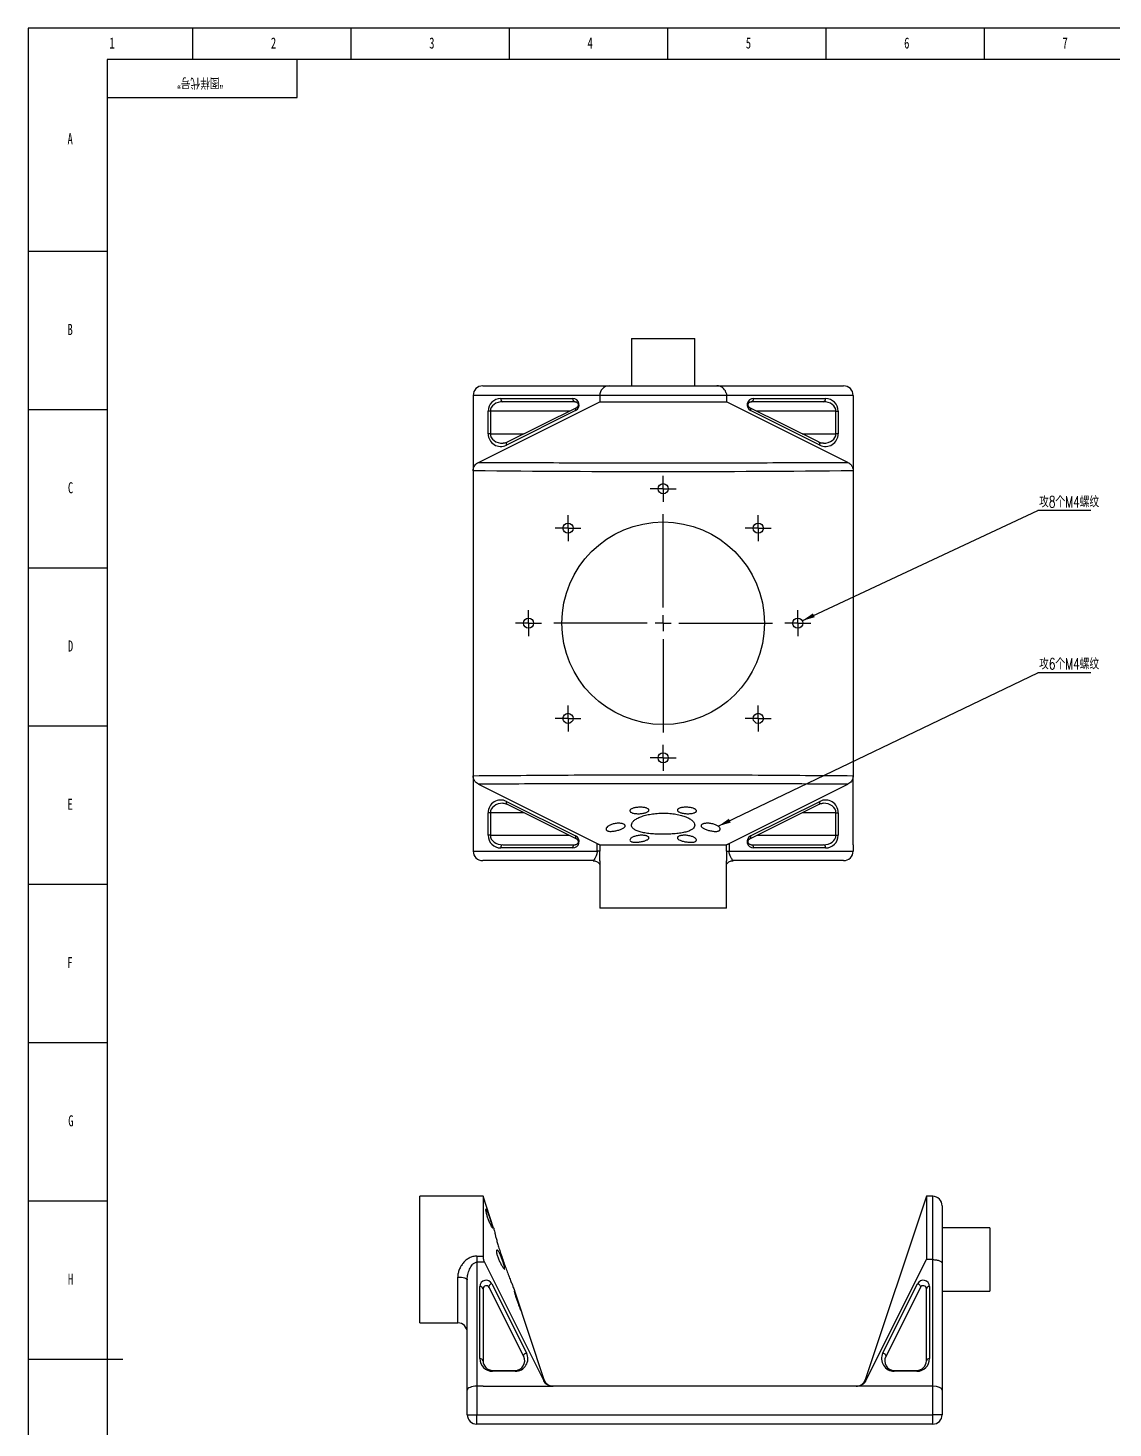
# Model space of a CAD drawing. Header units: millimetres. Extents: x 0 to 1189, y 0 to 841.
# Drawn here: x 0 to 342.7, y 398.7 to 841 of the extents above; entities that cross this region are included whole.
import ezdxf

# ---------------------------------------------------------------- set-up
doc = ezdxf.new("R2010")
doc.units = ezdxf.units.MM
for name, color, linetype in [('10', 7, 'Continuous'), ('5', 7, 'Continuous'), ('SLD-0', 7, 'Continuous')]:
    doc.layers.add(name, color=color, linetype=linetype)
doc.styles.add('SLDTEXTSTYLE0', font='TXT', dxfattribs={"width": 0.7, "bigfont": 'bigfont'})
doc.styles.add('SLDTEXTSTYLE5', font='TXT', dxfattribs={"width": 0.7})
doc.dimstyles.new('SLDDIMSTYLE0', dxfattribs={"dimtxt": 0.18, "dimasz": 4.08, "dimexe": 0, "dimexo": 0.0625, "dimgap": 0, "dimtad": 0, "dimtih": 1, "dimtoh": 1, "dimdec": 0, "dimrnd": 1e-09, "dimzin": 0, "dimdsep": 46, "dimtxsty": 'Standard', "dimsah": 1, "dimcen": 0.09, "dimadec": 0, "dimazin": 0, "dimtfac": 4.08, "dimtdec": 0, "dimtofl": 0, "dimtmove": 0, "dimatfit": 3, "dimfxl": 0, "dimfrac": 2, "dimtolj": 1, "dimtzin": 0, "dimarcsym": 0})

# ---------------------------------------------------------------- blocks, each defined once
blk = doc.blocks.new('SW_NOTE_0')
at = {"layer": '10', "color": 0}
blk.add_line((16.84, 0), (0, 0), dxfattribs=at)
at = {"layer": '10', "color": 0, "insert": (0.45, 4.52), "char_height": 3.5, "attachment_point": 1, "style": 'SLDTEXTSTYLE0'}
blk.add_mtext('攻8个M4螺纹', dxfattribs=at)
blk = doc.blocks.new('SW_NOTE_0_1')
at = {"layer": '10', "color": 0}
blk.add_line((16.84, 0), (0, 0), dxfattribs=at)
at = {"layer": '10', "color": 0, "insert": (0.45, 4.58), "char_height": 3.5, "attachment_point": 1, "style": 'SLDTEXTSTYLE0'}
blk.add_mtext('攻6个M4螺纹', dxfattribs=at)
blk = doc.blocks.new('SW_CENTERMARKSYMBOL_0')
at = {"layer": '10', "color": 0}
for p, q in [((-2.5, 0), (-4.1, 0)), ((0, 0), (-2.5, 0)), ((0, 2.5), (0, 4.1)), ((0, 0), (0, 2.5)), ((0, 0), (0, -2.5)), ((0, 0), (2.5, 0)), ((2.5, 0), (4.1, 0)), ((0, -2.5), (0, -4.1))]:
    blk.add_line(p, q, dxfattribs=at)
blk = doc.blocks.new('SW_CENTERMARKSYMBOL_1')
at = {"layer": '10', "color": 0}
for p, q in [((-2.5, 0), (-4.1, 0)), ((0, 0), (-2.5, 0)), ((0, 2.5), (0, 4.1)), ((0, 0), (0, 2.5)), ((0, 0), (0, -2.5)), ((0, 0), (2.5, 0)), ((2.5, 0), (4.1, 0)), ((0, -2.5), (0, -4.1))]:
    blk.add_line(p, q, dxfattribs=at)
blk = doc.blocks.new('SW_CENTERMARKSYMBOL_2')
at = {"layer": '10', "color": 0}
for p, q in [((-2.5, 0), (-4.1, 0)), ((0, 0), (-2.5, 0)), ((0, 2.5), (0, 4.1)), ((0, 0), (0, 2.5)), ((0, 0), (0, -2.5)), ((0, 0), (2.5, 0)), ((2.5, 0), (4.1, 0)), ((0, -2.5), (0, -4.1))]:
    blk.add_line(p, q, dxfattribs=at)
blk = doc.blocks.new('SW_CENTERMARKSYMBOL_3')
at = {"layer": '10', "color": 0}
for p, q in [((-2.5, 0), (-4.1, 0)), ((0, 0), (-2.5, 0)), ((0, 2.5), (0, 4.1)), ((0, 0), (0, 2.5)), ((0, 0), (0, -2.5)), ((0, 0), (2.5, 0)), ((2.5, 0), (4.1, 0)), ((0, -2.5), (0, -4.1))]:
    blk.add_line(p, q, dxfattribs=at)
blk = doc.blocks.new('SW_CENTERMARKSYMBOL_4')
at = {"layer": '10', "color": 0}
for p, q in [((-2.5, 0), (-4.1, 0)), ((0, 0), (-2.5, 0)), ((0, 2.5), (0, 4.1)), ((0, 0), (0, 2.5)), ((0, 0), (0, -2.5)), ((0, 0), (2.5, 0)), ((2.5, 0), (4.1, 0)), ((0, -2.5), (0, -4.1))]:
    blk.add_line(p, q, dxfattribs=at)
blk = doc.blocks.new('SW_CENTERMARKSYMBOL_5')
at = {"layer": '10', "color": 0}
for p, q in [((0, 5), (0, 34.5)), ((-5, 0), (-34.5, 0)), ((0, 0), (-2.5, 0)), ((0, 0), (0, 2.5)), ((0, 0), (0, -2.5)), ((0, 0), (2.5, 0)), ((5, 0), (34.5, 0)), ((0, -5), (0, -34.5))]:
    blk.add_line(p, q, dxfattribs=at)
blk = doc.blocks.new('SW_CENTERMARKSYMBOL_6')
at = {"layer": '10', "color": 0}
for p, q in [((-2.5, 0), (-4.1, 0)), ((0, 0), (-2.5, 0)), ((0, 2.5), (0, 4.1)), ((0, 0), (0, 2.5)), ((0, 0), (0, -2.5)), ((0, 0), (2.5, 0)), ((2.5, 0), (4.1, 0)), ((0, -2.5), (0, -4.1))]:
    blk.add_line(p, q, dxfattribs=at)
blk = doc.blocks.new('SW_CENTERMARKSYMBOL_7')
at = {"layer": '10', "color": 0}
for p, q in [((-2.5, 0), (-4.1, 0)), ((0, 0), (-2.5, 0)), ((0, 2.5), (0, 4.1)), ((0, 0), (0, 2.5)), ((0, 0), (0, -2.5)), ((0, 0), (2.5, 0)), ((2.5, 0), (4.1, 0)), ((0, -2.5), (0, -4.1))]:
    blk.add_line(p, q, dxfattribs=at)
blk = doc.blocks.new('SW_CENTERMARKSYMBOL_8')
at = {"layer": '10', "color": 0}
for p, q in [((-2.5, 0), (-4.1, 0)), ((0, 0), (-2.5, 0)), ((0, 2.5), (0, 4.1)), ((0, 0), (0, 2.5)), ((0, 0), (0, -2.5)), ((0, 0), (2.5, 0)), ((2.5, 0), (4.1, 0)), ((0, -2.5), (0, -4.1))]:
    blk.add_line(p, q, dxfattribs=at)

msp = doc.modelspace()

# ---------------------------------------------------------------- linework, layer by layer
at = {"color": 7, "linetype": 'Continuous', "lineweight": 25}
for p, q in [((190.6, 742.95), (190.6, 727.95)), ((190.6, 742.95), (210.6, 742.95)), ((210.6, 727.95), (210.6, 742.95)), ((143.6, 727.95), (183.6, 727.95)), ((183.6, 727.95), (217.6, 727.95)), ((217.6, 727.95), (257.6, 727.95)), ((180.6, 724.95), (140.6, 724.95)), ((140.6, 724.95), (140.6, 722.95)), ((140.6, 722.95), (140.6, 701.11)), ((142.24, 703.76), (180.6, 722.95)), ((149.31, 723.95), (172.07, 723.95)), ((172.78, 722.95), (150.02, 722.95)), ((173.23, 721.05), (151.36, 710.12)), ((180.6, 724.95), (180.6, 722.95)), ((220.6, 724.95), (180.6, 724.95)), ((220.6, 724.95), (220.6, 722.95)), ((260.6, 724.95), (220.6, 724.95)), ((258.97, 703.76), (220.6, 722.95)), ((249.85, 710.12), (227.98, 721.05)), ((251.19, 722.95), (228.42, 722.95)), ((229.13, 723.95), (251.89, 723.95)), ((260.6, 724.95), (260.6, 722.95)), ((260.6, 722.95), (260.6, 701.11)), ((145.31, 712.8), (145.31, 719.95)), ((146.02, 719.95), (145.31, 719.95)), ((146.02, 719.95), (146.02, 712.8)), ((172.97, 720.16), (151.1, 709.22)), ((250.11, 709.22), (228.24, 720.16)), ((255.19, 719.95), (255.89, 719.95)), ((255.19, 712.8), (255.19, 719.95)), ((255.89, 719.95), (255.89, 712.8)), ((146.02, 712.8), (145.31, 712.8)), ((255.89, 712.8), (255.19, 712.8)), ((140.6, 701.11), (140.6, 604.79)), ((260.6, 701.11), (260.6, 604.79)), ((140.6, 604.79), (140.6, 582.95)), ((142.24, 602.13), (179.76, 583.37)), ((221.45, 583.37), (258.96, 602.13)), ((260.6, 582.95), (260.6, 604.79)), ((145.31, 585.95), (145.31, 593.09)), ((146.02, 593.09), (145.31, 593.09)), ((146.02, 593.09), (146.02, 585.95)), ((151.1, 596.67), (172.97, 585.74)), ((151.36, 595.78), (173.23, 584.84)), ((227.98, 584.84), (249.85, 595.78)), ((228.24, 585.74), (250.11, 596.67)), ((255.19, 593.09), (255.89, 593.09)), ((255.19, 585.95), (255.19, 593.09)), ((255.89, 593.09), (255.89, 585.95)), ((146.02, 585.95), (145.31, 585.95)), ((255.19, 585.95), (255.89, 585.95)), ((140.6, 582.95), (140.6, 580.95)), ((140.6, 580.95), (179.76, 580.95)), ((172.07, 581.95), (149.31, 581.95)), ((150.02, 582.95), (172.78, 582.95)), ((179.76, 580.95), (179.76, 583.37)), ((180.63, 580.95), (179.76, 580.95)), ((180.63, 582.95), (180.63, 580.95)), ((220.57, 580.95), (220.57, 582.95)), ((220.57, 580.95), (221.45, 580.95)), ((221.45, 583.37), (221.45, 580.95)), ((221.45, 580.95), (260.6, 580.95)), ((228.42, 582.95), (251.19, 582.95)), ((251.89, 581.95), (229.13, 581.95)), ((260.6, 582.95), (260.6, 580.95)), ((178.5, 577.95), (143.6, 577.95)), ((180.6, 577.85), (180.6, 562.95)), ((220.6, 562.95), (220.6, 577.85)), ((220.6, 577.85), (220.6, 577.77)), ((257.6, 577.95), (222.71, 577.95)), ((220.6, 562.95), (180.6, 562.95)), ((143.73, 471.92), (123.73, 471.92)), ((123.73, 451.92), (123.73, 471.92)), ((147.07, 461.89), (143.73, 471.92)), ((283.73, 471.92), (264.41, 413.97)), ((285.73, 471.92), (283.73, 471.92)), ((288.73, 468.92), (288.73, 450.72)), ((303.73, 461.92), (288.73, 461.92)), ((303.73, 461.92), (303.73, 441.92)), ((123.73, 431.92), (123.73, 451.92)), ((141.73, 453.03), (141.73, 451.07)), ((141.73, 453.03), (143.73, 453.03)), ((150.17, 451.33), (149.87, 452.18)), ((264.54, 413.55), (283.73, 451.92)), ((285.73, 451.92), (283.73, 451.92)), ((285.73, 411.92), (285.73, 451.92)), ((141.73, 451.07), (141.73, 411.92)), ((144.15, 451.07), (141.73, 451.07)), ((144.15, 451.07), (162.91, 413.56)), ((288.73, 450.72), (288.73, 410.67)), ((138.73, 410.67), (138.73, 445.57)), ((142.73, 420.62), (142.73, 443.39)), ((143.73, 442.68), (143.73, 419.92)), ((156.56, 421.26), (145.62, 443.13)), ((146.52, 444.28), (157.45, 422.41)), ((270, 422.41), (280.94, 444.28)), ((281.83, 443.13), (270.9, 421.26)), ((283.73, 419.92), (283.73, 442.68)), ((284.73, 443.39), (284.73, 420.62)), ((163.04, 413.97), (153.73, 441.92)), ((288.73, 441.92), (303.73, 441.92)), ((123.73, 431.92), (135.73, 431.92)), ((146.73, 416.92), (153.87, 416.92)), ((146.73, 416.92), (146.73, 416.62)), ((153.87, 416.62), (146.73, 416.62)), ((153.87, 416.92), (153.87, 416.62)), ((273.58, 416.62), (273.58, 416.92)), ((273.58, 416.92), (280.73, 416.92)), ((280.73, 416.62), (273.58, 416.62)), ((280.73, 416.92), (280.73, 416.62)), ((143.73, 411.92), (141.73, 411.92)), ((141.73, 411.92), (141.73, 402.92)), ((143.73, 411.92), (165.57, 411.92)), ((261.89, 411.92), (165.57, 411.92)), ((283.73, 411.92), (261.89, 411.92)), ((285.73, 411.92), (283.73, 411.92)), ((285.73, 402.92), (285.73, 411.92)), ((138.73, 402.92), (138.73, 410.67)), ((288.73, 410.67), (288.73, 402.92)), ((138.73, 402.92), (141.73, 402.92)), ((141.73, 402.92), (285.73, 402.92)), ((141.73, 399.92), (141.73, 402.92)), ((288.73, 402.92), (285.73, 402.92)), ((285.73, 399.92), (285.73, 402.92)), ((285.73, 399.92), (141.73, 399.92))]:
    msp.add_line(p, q, dxfattribs=at)
at = {"color": 8, "linetype": 'Continuous', "lineweight": 25}
for p, q in [((171.02, 719.95), (146.02, 719.95)), ((255.19, 719.95), (230.19, 719.95)), ((146.02, 712.8), (156.72, 712.8)), ((244.48, 712.8), (255.19, 712.8)), ((156.72, 593.09), (146.02, 593.09)), ((255.19, 593.09), (244.48, 593.09)), ((146.02, 585.95), (171.02, 585.95)), ((230.19, 585.95), (255.19, 585.95)), ((285.73, 451.92), (285.73, 471.92)), ((135.73, 431.92), (135.73, 446.4))]:
    msp.add_line(p, q, dxfattribs=at)
at = {"color": 7, "linetype": 'Continuous', "lineweight": 25, "flags": 128}
for points in [[(135.73, 446.4), (136.31, 446.38), (136.87, 446.33), (137.39, 446.26), (137.85, 446.15), (138.22, 446.03), (138.5, 445.88), (138.67, 445.73), (138.73, 445.57)], [(146.52, 444.28), (146.29, 444.21), (146.09, 444.1), (145.9, 443.96), (145.75, 443.8), (145.64, 443.62), (145.58, 443.45), (145.58, 443.28), (145.62, 443.13)], [(280.94, 444.28), (281.16, 444.21), (281.37, 444.1), (281.55, 443.96), (281.7, 443.8), (281.81, 443.62), (281.87, 443.45), (281.88, 443.28), (281.83, 443.13)], [(156.56, 421.26), (156.51, 421.41), (156.52, 421.58), (156.58, 421.75), (156.69, 421.93), (156.84, 422.09), (157.02, 422.23), (157.23, 422.34), (157.45, 422.41)], [(270, 422.41), (270.22, 422.34), (270.43, 422.23), (270.62, 422.09), (270.77, 421.93), (270.88, 421.75), (270.94, 421.58), (270.94, 421.41), (270.9, 421.26)]]:
    msp.add_lwpolyline(points, dxfattribs=at)
at = {"color": 7, "linetype": 'Continuous', "lineweight": 25}
for centre, radius in [((200.6, 695.45), 1.6), ((200.6, 652.95), 32), ((170.55, 683), 1.6), ((230.65, 683), 1.6), ((158.1, 652.95), 1.6), ((243.1, 652.95), 1.6), ((170.55, 622.9), 1.6), ((230.65, 622.9), 1.6), ((200.6, 610.45), 1.6)]:
    msp.add_circle(centre, radius, dxfattribs=at)
for centre, radius, start, end in [((143.6, 724.95), 3, 90, 180), ((183.6, 724.95), 3, 90, 182.2845), ((217.6, 724.95), 3, 18.2386, 90), ((257.6, 724.95), 3, 0, 90), ((149.31, 719.95), 4, 90, 180), ((150.19, 723.82), 0.893, 171.9505, 258.5782), ((172.96, 723.82), 0.893, 171.9505, 258.5782), ((172.07, 721.95), 2, 296.5651, 90), ((229.13, 721.95), 2, 90, 243.4349), ((228.25, 723.82), 0.893, 281.4218, 8.0495), ((251.01, 723.82), 0.893, 281.4218, 8.0495), ((251.89, 719.95), 4, 0, 90), ((149.31, 712.8), 4, 180, 296.5651), ((251.89, 712.8), 4, 243.4349, 0), ((149.31, 593.09), 4, 63.4349, 180), ((251.89, 593.09), 4, 0, 116.5651), ((149.31, 585.95), 4, 180, 270), ((172.07, 583.95), 2, 270, 63.4349), ((229.13, 583.95), 2, 116.5651, 270), ((251.89, 585.95), 4, 270, 0), ((143.6, 580.95), 3, 180, 270), ((150.19, 582.07), 0.893, 101.4218, 188.0495), ((172.96, 582.07), 0.893, 101.4218, 188.0495), ((228.25, 582.07), 0.893, 351.9505, 78.5782), ((251.01, 582.07), 0.893, 351.9505, 78.5782), ((257.6, 580.95), 3, 270, 0), ((285.73, 468.92), 3, 0, 90), ((144.73, 443.39), 2, 26.5651, 180), ((142.85, 442.5), 0.893, 11.4218, 98.0495), ((144.73, 442.68), 1, 26.5651, 180), ((282.73, 443.39), 2, 0, 153.4349), ((282.73, 442.68), 1, 0, 153.4349), ((284.6, 442.5), 0.893, 81.9505, 168.5782), ((135.73, 428.92), 3, 0, 90), ((142.85, 419.74), 0.893, 11.4218, 98.0495), ((146.73, 420.62), 4, 180, 270), ((153.87, 420.62), 4, 270, 26.5651), ((153.87, 419.92), 3, 270, 26.5651), ((273.58, 420.62), 4, 153.4349, 270), ((273.58, 419.92), 3, 153.4349, 270), ((280.73, 420.62), 4, 270, 0), ((284.6, 419.74), 0.893, 81.9505, 168.5782), ((146.73, 419.92), 3, 180, 270), ((280.73, 419.92), 3, 270, 0), ((165.89, 414.92), 3, 198.4625, 270), ((261.56, 414.92), 3, 270, 341.5408), ((141.73, 402.92), 3, 180, 270), ((285.73, 402.92), 3, 270, 0)]:
    msp.add_arc(centre, radius, start, end, dxfattribs=at)
at = {"color": 8, "linetype": 'Continuous', "lineweight": 25}
for centre, radius, start, end in [((173.65, 720.44), 0.743, 124.9836, 202.6409), ((227.55, 720.44), 0.743, 337.359, 55.0174), ((151.78, 709.51), 0.742, 124.9506, 202.6449), ((249.42, 709.51), 0.742, 337.3551, 55.0494), ((151.78, 596.39), 0.742, 157.3551, 235.0494), ((249.42, 596.39), 0.742, 304.9506, 22.6449), ((173.65, 585.45), 0.743, 157.359, 235.0174), ((227.55, 585.45), 0.743, 304.9836, 22.6409)]:
    msp.add_arc(centre, radius, start, end, dxfattribs=at)
at = {"color": 7, "linetype": 'Continuous', "lineweight": 25}
for centre, major_axis, ratio, start_param, end_param in [((150.02, 719.95), (4, 0), 0.75, 1.570796, 3.141593), ((251.19, 719.95), (4, 0), 0.75, 0, 1.570796), ((150.02, 585.95), (4, 0), 0.75, 3.141593, 4.712389), ((251.19, 585.95), (4, 0), 0.75, 4.712389, 6.283185), ((141.73, 410.67), (3, 0), 0.414214, 1.570796, 3.141593), ((285.73, 410.67), (3, 0), 0.414214, 0, 1.570796)]:
    msp.add_ellipse(centre, major_axis=major_axis, ratio=ratio, start_param=start_param, end_param=end_param, dxfattribs=at)
at = {"color": 8, "linetype": 'Continuous', "lineweight": 25}
for centre, start_param, end_param in [((150.02, 712.8), 3.141593, 4.714985), ((251.19, 712.8), 4.71528, 6.283185), ((150.02, 593.09), 1.573687, 3.141593), ((251.19, 593.09), 0, 1.573392)]:
    msp.add_ellipse(centre, major_axis=(4, 0), ratio=0.75, start_param=start_param, end_param=end_param, dxfattribs=at)
at = {"color": 7, "linetype": 'Continuous', "lineweight": 25}
for points, knots in [([(220.45, 725.89), (220.45, 725.88), (220.59, 725.61), (220.6, 725.28), (220.6, 724.95)], [0, 0, 0, 0, 0.002143, 1, 1, 1, 1]), ([(172.78, 722.95), (172.83, 722.95), (172.99, 722.94), (173.24, 722.86), (173.49, 722.67), (173.66, 722.45), (173.75, 722.23), (173.78, 722.03), (173.78, 721.85), (173.75, 721.67), (173.67, 721.47), (173.53, 721.27), (173.37, 721.13), (173.26, 721.07), (173.23, 721.05)], [0, 0, 0, 0, 0.072824, 0.260075, 0.393308, 0.490738, 0.557443, 0.601051, 0.639444, 0.6819, 0.7363, 0.822414, 0.944458, 1, 1, 1, 1]), ([(180.6, 722.95), (180.6, 722.95), (180.73, 722.95), (181.24, 722.95), (181.62, 722.95), (182.63, 722.95), (183.25, 722.95), (184.7, 722.95), (185.53, 722.95), (187.39, 722.95), (188.4, 722.95), (190.58, 722.95), (191.74, 722.95), (194.16, 722.95), (195.42, 722.95), (197.98, 722.95), (199.29, 722.95), (201.91, 722.95), (203.22, 722.95), (205.79, 722.95), (207.05, 722.95), (209.46, 722.95), (210.62, 722.95), (212.8, 722.95), (213.82, 722.95), (215.67, 722.95), (216.5, 722.95), (217.96, 722.95), (218.58, 722.95), (219.58, 722.95), (219.96, 722.95), (220.47, 722.95), (220.6, 722.95), (220.6, 722.95)], [0, 0, 0, 0, 0.0625, 0.0625, 0.125, 0.125, 0.1875, 0.1875, 0.25, 0.25, 0.3125, 0.3125, 0.375, 0.375, 0.4375, 0.4375, 0.5, 0.5, 0.5625, 0.5625, 0.625, 0.625, 0.6875, 0.6875, 0.75, 0.75, 0.8125, 0.8125, 0.875, 0.875, 0.9375, 0.9375, 1, 1, 1, 1]), ([(227.98, 721.05), (227.94, 721.07), (227.82, 721.14), (227.66, 721.28), (227.52, 721.5), (227.44, 721.72), (227.42, 721.92), (227.43, 722.1), (227.48, 722.29), (227.58, 722.5), (227.74, 722.7), (227.99, 722.87), (228.23, 722.94), (228.38, 722.95), (228.42, 722.95)], [0, 0, 0, 0, 0.063301, 0.186481, 0.275437, 0.333074, 0.374235, 0.416676, 0.461685, 0.524048, 0.625672, 0.759676, 0.92751, 1, 1, 1, 1]), ([(151.36, 710.12), (151.27, 710.08), (150.99, 709.95), (150.54, 709.82), (150.18, 709.82), (150.02, 709.82)], [0, 0, 0, 0, 0.201381, 0.655236, 1, 1, 1, 1]), ([(251.2, 709.8), (251.2, 709.8), (250.98, 709.78), (250.57, 709.85), (250.12, 709.98), (249.89, 710.1), (249.85, 710.12)], [0, 0, 0, 0, 0.001594, 0.471571, 0.893568, 1, 1, 1, 1]), ([(140.6, 701.11), (140.6, 701.27), (140.61, 701.43), (140.66, 701.73), (140.7, 701.88), (140.79, 702.16), (140.84, 702.3), (140.97, 702.56), (141.04, 702.68), (141.27, 703.01), (141.45, 703.21), (141.83, 703.53), (142.03, 703.66), (142.24, 703.76)], [0, 0, 0, 0, 0.125, 0.125, 0.25, 0.25, 0.375, 0.375, 0.5, 0.5, 0.75, 0.75, 1, 1, 1, 1]), ([(142.24, 703.76), (151.96, 703.73), (161.69, 703.69), (181.15, 703.65), (190.87, 703.63), (210.33, 703.63), (220.06, 703.65), (239.51, 703.69), (249.24, 703.73), (258.97, 703.76)], [0, 0, 0, 0, 0.25, 0.25, 0.5, 0.5, 0.75, 0.75, 1, 1, 1, 1]), ([(258.97, 703.76), (259.18, 703.66), (259.38, 703.53), (259.66, 703.29), (259.75, 703.2), (259.92, 703.01), (260.01, 702.91), (260.16, 702.68), (260.23, 702.56), (260.36, 702.3), (260.41, 702.17), (260.55, 701.74), (260.6, 701.43), (260.6, 701.11)], [0, 0, 0, 0, 0.25, 0.25, 0.375, 0.375, 0.5, 0.5, 0.625, 0.625, 0.75, 0.75, 1, 1, 1, 1]), ([(260.6, 701.11), (240.6, 700.88), (220.6, 700.79), (180.6, 700.79), (160.6, 700.88), (140.6, 701.11)], [0, 0, 0, 0, 0.5, 0.5, 1, 1, 1, 1]), ([(140.6, 604.79), (145.6, 604.83), (150.6, 604.86), (160.6, 604.94), (165.6, 604.97), (180.6, 605.07), (190.6, 605.11), (210.6, 605.11), (220.6, 605.07), (235.6, 604.97), (240.6, 604.94), (250.6, 604.86), (255.6, 604.83), (260.6, 604.79)], [0, 0, 0, 0, 0.125, 0.125, 0.25, 0.25, 0.5, 0.5, 0.75, 0.75, 0.875, 0.875, 1, 1, 1, 1]), ([(142.24, 602.13), (142.03, 602.23), (141.83, 602.36), (141.55, 602.6), (141.46, 602.69), (141.29, 602.88), (141.2, 602.99), (141.05, 603.21), (140.98, 603.33), (140.85, 603.59), (140.79, 603.73), (140.65, 604.16), (140.6, 604.47), (140.6, 604.79)], [0, 0, 0, 0, 0.25, 0.25, 0.375, 0.375, 0.5, 0.5, 0.625, 0.625, 0.75, 0.75, 1, 1, 1, 1]), ([(258.96, 602.13), (249.23, 602.15), (239.51, 602.18), (220.05, 602.24), (210.33, 602.26), (190.88, 602.26), (181.15, 602.24), (161.7, 602.18), (151.97, 602.15), (142.24, 602.13)], [0, 0, 0, 0, 0.25, 0.25, 0.5, 0.5, 0.75, 0.75, 1, 1, 1, 1]), ([(260.6, 604.79), (260.6, 604.63), (260.59, 604.48), (260.54, 604.17), (260.51, 604.02), (260.41, 603.73), (260.36, 603.6), (260.23, 603.34), (260.16, 603.22), (259.93, 602.88), (259.75, 602.69), (259.37, 602.36), (259.17, 602.23), (258.96, 602.13)], [0, 0, 0, 0, 0.125, 0.125, 0.25, 0.25, 0.375, 0.375, 0.5, 0.5, 0.75, 0.75, 1, 1, 1, 1]), ([(150.01, 596.09), (150.01, 596.09), (150.22, 596.12), (150.63, 596.04), (151.08, 595.91), (151.31, 595.8), (151.36, 595.78)], [0, 0, 0, 0, 0.001594, 0.471571, 0.893568, 1, 1, 1, 1]), ([(190.1, 593.68), (190.1, 593.75), (190.12, 593.82), (190.19, 593.95), (190.25, 594.02), (190.39, 594.15), (190.48, 594.21), (190.68, 594.33), (190.81, 594.39), (191.08, 594.49), (191.22, 594.54), (191.55, 594.63), (191.72, 594.67), (192.09, 594.74), (192.27, 594.77), (192.67, 594.81), (192.87, 594.82), (193.27, 594.84), (193.48, 594.84), (193.87, 594.82), (194.07, 594.81), (194.44, 594.77), (194.62, 594.74), (194.95, 594.67), (195.1, 594.63), (195.38, 594.54), (195.5, 594.49), (195.71, 594.39), (195.81, 594.33), (195.95, 594.22), (196.01, 594.15), (196.08, 594.03), (196.1, 593.97), (196.1, 593.84), (196.09, 593.77), (196.01, 593.65), (195.96, 593.58), (195.82, 593.46), (195.73, 593.4), (195.52, 593.28), (195.4, 593.23), (194.99, 593.08), (194.66, 592.99), (194.12, 592.89), (193.92, 592.86), (193.53, 592.82), (193.33, 592.8), (192.93, 592.78), (192.72, 592.78), (192.33, 592.79), (192.14, 592.8), (191.76, 592.84), (191.58, 592.86), (191.25, 592.92), (191.1, 592.96), (190.82, 593.04), (190.7, 593.09), (190.48, 593.19), (190.39, 593.25), (190.18, 593.42), (190.1, 593.55), (190.1, 593.68)], [0, 0, 0, 0, 0.03125, 0.03125, 0.0625, 0.0625, 0.09375, 0.09375, 0.125, 0.125, 0.15625, 0.15625, 0.1875, 0.1875, 0.21875, 0.21875, 0.25, 0.25, 0.28125, 0.28125, 0.3125, 0.3125, 0.34375, 0.34375, 0.375, 0.375, 0.40625, 0.40625, 0.4375, 0.4375, 0.46875, 0.46875, 0.5, 0.5, 0.53125, 0.53125, 0.5625, 0.5625, 0.59375, 0.59375, 0.625, 0.625, 0.6875, 0.6875, 0.71875, 0.71875, 0.75, 0.75, 0.78125, 0.78125, 0.8125, 0.8125, 0.84375, 0.84375, 0.875, 0.875, 0.90625, 0.90625, 0.9375, 0.9375, 1, 1, 1, 1]), ([(210.6, 589.18), (210.6, 589.41), (210.54, 589.63), (210.36, 589.97), (210.29, 590.09), (210.11, 590.31), (210.01, 590.42), (209.65, 590.76), (209.36, 590.97), (208.84, 591.28), (208.66, 591.38), (208.26, 591.57), (208.04, 591.67), (207.37, 591.94), (206.88, 592.1), (206.08, 592.32), (205.8, 592.39), (205.22, 592.51), (204.92, 592.57), (204.01, 592.73), (203.37, 592.81), (202.39, 592.89), (202.05, 592.91), (201.38, 592.94), (201.05, 592.95), (200.38, 592.95), (200.04, 592.94), (199.37, 592.92), (199.04, 592.9), (198.04, 592.83), (197.4, 592.75), (196.48, 592.61), (196.18, 592.55), (195.59, 592.43), (195.31, 592.36), (194.49, 592.15), (193.99, 591.99), (193.06, 591.63), (192.65, 591.44), (192.12, 591.14), (191.95, 591.03), (191.65, 590.82), (191.51, 590.71), (191.14, 590.38), (190.95, 590.15), (190.69, 589.7), (190.62, 589.47), (190.59, 589.02), (190.64, 588.8), (190.8, 588.49), (190.87, 588.38), (191.05, 588.18), (191.15, 588.08), (191.49, 587.8), (191.78, 587.63), (192.3, 587.39), (192.49, 587.31), (192.89, 587.16), (193.1, 587.1), (193.78, 586.91), (194.28, 586.8), (195.38, 586.61), (195.96, 586.53), (196.88, 586.44), (197.19, 586.41), (197.83, 586.37), (198.16, 586.35), (199.15, 586.3), (199.81, 586.28), (200.82, 586.28), (201.16, 586.28), (201.84, 586.3), (202.17, 586.31), (203.16, 586.35), (203.8, 586.39), (205.05, 586.51), (205.64, 586.58), (206.46, 586.72), (206.73, 586.77), (207.25, 586.87), (207.49, 586.93), (208.19, 587.12), (208.6, 587.26), (209.14, 587.49), (209.31, 587.58), (209.61, 587.75), (209.75, 587.84), (210.11, 588.12), (210.29, 588.32), (210.54, 588.74), (210.6, 588.96), (210.6, 589.18)], [0, 0, 0, 0, 0.03125, 0.03125, 0.046875, 0.046875, 0.0625, 0.0625, 0.09375, 0.09375, 0.109375, 0.109375, 0.125, 0.125, 0.15625, 0.15625, 0.171875, 0.171875, 0.1875, 0.1875, 0.21875, 0.21875, 0.234375, 0.234375, 0.25, 0.25, 0.265625, 0.265625, 0.28125, 0.28125, 0.3125, 0.3125, 0.328125, 0.328125, 0.34375, 0.34375, 0.375, 0.375, 0.40625, 0.40625, 0.421875, 0.421875, 0.4375, 0.4375, 0.46875, 0.46875, 0.5, 0.5, 0.53125, 0.53125, 0.546875, 0.546875, 0.5625, 0.5625, 0.59375, 0.59375, 0.609375, 0.609375, 0.625, 0.625, 0.65625, 0.65625, 0.6875, 0.6875, 0.703125, 0.703125, 0.71875, 0.71875, 0.75, 0.75, 0.765625, 0.765625, 0.78125, 0.78125, 0.8125, 0.8125, 0.84375, 0.84375, 0.859375, 0.859375, 0.875, 0.875, 0.90625, 0.90625, 0.921875, 0.921875, 0.9375, 0.9375, 0.96875, 0.96875, 1, 1, 1, 1]), ([(205.1, 593.9), (205.1, 593.96), (205.12, 594.03), (205.19, 594.15), (205.25, 594.21), (205.39, 594.33), (205.48, 594.39), (205.69, 594.49), (205.82, 594.54), (206.09, 594.63), (206.24, 594.67), (206.57, 594.74), (206.75, 594.76), (207.12, 594.81), (207.31, 594.82), (207.71, 594.84), (207.91, 594.84), (208.31, 594.83), (208.52, 594.81), (208.91, 594.77), (209.1, 594.74), (209.47, 594.68), (209.64, 594.64), (209.97, 594.55), (210.12, 594.5), (210.39, 594.39), (210.51, 594.33), (210.72, 594.21), (210.81, 594.15), (210.95, 594.02), (211.01, 593.95), (211.08, 593.82), (211.1, 593.75), (211.1, 593.62), (211.09, 593.56), (211.01, 593.43), (210.96, 593.37), (210.82, 593.25), (210.73, 593.2), (210.52, 593.09), (210.39, 593.05), (210.12, 592.96), (209.97, 592.93), (209.64, 592.86), (209.46, 592.84), (209.09, 592.8), (208.9, 592.79), (208.5, 592.78), (208.3, 592.78), (207.9, 592.8), (207.69, 592.82), (207.3, 592.86), (207.11, 592.89), (206.74, 592.95), (206.57, 592.99), (206.24, 593.07), (206.09, 593.12), (205.82, 593.22), (205.7, 593.28), (205.48, 593.39), (205.39, 593.45), (205.18, 593.64), (205.1, 593.77), (205.1, 593.9)], [0, 0, 0, 0, 0.03125, 0.03125, 0.0625, 0.0625, 0.09375, 0.09375, 0.125, 0.125, 0.15625, 0.15625, 0.1875, 0.1875, 0.21875, 0.21875, 0.25, 0.25, 0.28125, 0.28125, 0.3125, 0.3125, 0.34375, 0.34375, 0.375, 0.375, 0.40625, 0.40625, 0.4375, 0.4375, 0.46875, 0.46875, 0.5, 0.5, 0.53125, 0.53125, 0.5625, 0.5625, 0.59375, 0.59375, 0.625, 0.625, 0.65625, 0.65625, 0.6875, 0.6875, 0.71875, 0.71875, 0.75, 0.75, 0.78125, 0.78125, 0.8125, 0.8125, 0.84375, 0.84375, 0.875, 0.875, 0.90625, 0.90625, 0.9375, 0.9375, 1, 1, 1, 1]), ([(249.85, 595.78), (249.93, 595.82), (250.22, 595.95), (250.66, 596.07), (251.02, 596.08), (251.18, 596.08)], [0, 0, 0, 0, 0.201381, 0.655236, 1, 1, 1, 1]), ([(182.6, 587.92), (182.6, 588.08), (182.67, 588.26), (182.94, 588.61), (183.14, 588.78), (183.65, 589.11), (183.96, 589.26), (184.49, 589.45), (184.67, 589.5), (185.06, 589.6), (185.26, 589.64), (185.66, 589.71), (185.87, 589.73), (186.27, 589.76), (186.47, 589.77), (186.85, 589.76), (187.04, 589.75), (187.39, 589.71), (187.54, 589.68), (187.83, 589.61), (187.97, 589.57), (188.19, 589.48), (188.29, 589.43), (188.44, 589.31), (188.5, 589.25), (188.58, 589.12), (188.6, 589.05), (188.6, 588.91), (188.59, 588.84), (188.52, 588.7), (188.47, 588.62), (188.33, 588.48), (188.24, 588.4), (188.04, 588.26), (187.92, 588.18), (187.65, 588.04), (187.51, 587.97), (187.19, 587.84), (187.02, 587.77), (186.67, 587.65), (186.48, 587.59), (186.1, 587.49), (185.9, 587.44), (185.5, 587.35), (185.3, 587.31), (184.89, 587.25), (184.7, 587.23), (184.32, 587.2), (184.13, 587.19), (183.79, 587.2), (183.63, 587.21), (183.34, 587.26), (183.21, 587.29), (182.99, 587.37), (182.9, 587.43), (182.75, 587.55), (182.69, 587.61), (182.62, 587.76), (182.6, 587.84), (182.6, 587.92)], [0, 0, 0, 0, 0.0625, 0.0625, 0.125, 0.125, 0.1875, 0.1875, 0.21875, 0.21875, 0.25, 0.25, 0.28125, 0.28125, 0.3125, 0.3125, 0.34375, 0.34375, 0.375, 0.375, 0.40625, 0.40625, 0.4375, 0.4375, 0.46875, 0.46875, 0.5, 0.5, 0.53125, 0.53125, 0.5625, 0.5625, 0.59375, 0.59375, 0.625, 0.625, 0.65625, 0.65625, 0.6875, 0.6875, 0.71875, 0.71875, 0.75, 0.75, 0.78125, 0.78125, 0.8125, 0.8125, 0.84375, 0.84375, 0.875, 0.875, 0.90625, 0.90625, 0.9375, 0.9375, 0.96875, 0.96875, 1, 1, 1, 1]), ([(212.6, 588.97), (212.6, 589.04), (212.62, 589.11), (212.69, 589.24), (212.75, 589.3), (212.9, 589.42), (212.99, 589.47), (213.21, 589.56), (213.34, 589.61), (213.63, 589.68), (213.78, 589.7), (214.13, 589.75), (214.31, 589.76), (214.69, 589.77), (214.89, 589.76), (215.29, 589.73), (215.5, 589.71), (215.9, 589.65), (216.1, 589.61), (216.49, 589.51), (216.68, 589.46), (217.04, 589.33), (217.2, 589.27), (217.51, 589.12), (217.66, 589.04), (217.92, 588.88), (218.03, 588.8), (218.23, 588.63), (218.32, 588.54), (218.45, 588.36), (218.51, 588.27), (218.58, 588.1), (218.6, 588.01), (218.6, 587.85), (218.59, 587.77), (218.52, 587.63), (218.47, 587.56), (218.33, 587.44), (218.24, 587.39), (218.02, 587.3), (217.89, 587.26), (217.61, 587.21), (217.45, 587.2), (217.11, 587.19), (216.93, 587.2), (216.55, 587.22), (216.35, 587.25), (215.96, 587.3), (215.75, 587.34), (215.35, 587.43), (215.15, 587.47), (214.76, 587.58), (214.57, 587.64), (214.22, 587.76), (214.05, 587.82), (213.73, 587.96), (213.58, 588.03), (213.31, 588.17), (213.19, 588.24), (212.98, 588.39), (212.89, 588.46), (212.75, 588.61), (212.69, 588.68), (212.62, 588.83), (212.6, 588.9), (212.6, 588.97)], [0, 0, 0, 0, 0.03125, 0.03125, 0.0625, 0.0625, 0.09375, 0.09375, 0.125, 0.125, 0.15625, 0.15625, 0.1875, 0.1875, 0.21875, 0.21875, 0.25, 0.25, 0.28125, 0.28125, 0.3125, 0.3125, 0.34375, 0.34375, 0.375, 0.375, 0.40625, 0.40625, 0.4375, 0.4375, 0.46875, 0.46875, 0.5, 0.5, 0.53125, 0.53125, 0.5625, 0.5625, 0.59375, 0.59375, 0.625, 0.625, 0.65625, 0.65625, 0.6875, 0.6875, 0.71875, 0.71875, 0.75, 0.75, 0.78125, 0.78125, 0.8125, 0.8125, 0.84375, 0.84375, 0.875, 0.875, 0.90625, 0.90625, 0.9375, 0.9375, 0.96875, 0.96875, 1, 1, 1, 1]), ([(173.23, 584.84), (173.27, 584.82), (173.38, 584.76), (173.54, 584.61), (173.69, 584.39), (173.76, 584.18), (173.79, 583.98), (173.77, 583.79), (173.73, 583.6), (173.63, 583.4), (173.46, 583.2), (173.21, 583.03), (172.98, 582.96), (172.83, 582.95), (172.78, 582.95)], [0, 0, 0, 0, 0.063301, 0.186481, 0.275437, 0.333074, 0.374235, 0.416676, 0.461685, 0.524048, 0.625672, 0.759676, 0.92751, 1, 1, 1, 1]), ([(190.1, 584.45), (190.1, 584.59), (190.17, 584.74), (190.38, 584.97), (190.47, 585.05), (190.67, 585.19), (190.79, 585.26), (191.05, 585.4), (191.19, 585.47), (191.5, 585.59), (191.67, 585.65), (192.03, 585.75), (192.22, 585.79), (192.6, 585.87), (192.81, 585.9), (193.21, 585.95), (193.41, 585.96), (193.81, 585.97), (194.01, 585.97), (194.38, 585.95), (194.57, 585.93), (194.91, 585.88), (195.06, 585.85), (195.35, 585.78), (195.47, 585.73), (195.7, 585.64), (195.79, 585.58), (195.94, 585.47), (196, 585.41), (196.08, 585.29), (196.1, 585.23), (196.1, 585.1), (196.09, 585.03), (196.02, 584.9), (195.97, 584.83), (195.83, 584.7), (195.74, 584.64), (195.54, 584.51), (195.42, 584.45), (195.15, 584.33), (195, 584.28), (194.68, 584.17), (194.51, 584.12), (194.15, 584.03), (193.96, 583.99), (193.57, 583.91), (193.37, 583.88), (192.97, 583.83), (192.77, 583.8), (192.37, 583.77), (192.18, 583.76), (191.8, 583.76), (191.62, 583.76), (191.28, 583.79), (191.12, 583.81), (190.84, 583.86), (190.71, 583.89), (190.49, 583.97), (190.4, 584.02), (190.18, 584.18), (190.1, 584.31), (190.1, 584.45)], [0, 0, 0, 0, 0.0625, 0.0625, 0.09375, 0.09375, 0.125, 0.125, 0.15625, 0.15625, 0.1875, 0.1875, 0.21875, 0.21875, 0.25, 0.25, 0.28125, 0.28125, 0.3125, 0.3125, 0.34375, 0.34375, 0.375, 0.375, 0.40625, 0.40625, 0.4375, 0.4375, 0.46875, 0.46875, 0.5, 0.5, 0.53125, 0.53125, 0.5625, 0.5625, 0.59375, 0.59375, 0.625, 0.625, 0.65625, 0.65625, 0.6875, 0.6875, 0.71875, 0.71875, 0.75, 0.75, 0.78125, 0.78125, 0.8125, 0.8125, 0.84375, 0.84375, 0.875, 0.875, 0.90625, 0.90625, 0.9375, 0.9375, 1, 1, 1, 1]), ([(205.1, 585.15), (205.1, 585.21), (205.12, 585.28), (205.19, 585.4), (205.25, 585.46), (205.4, 585.57), (205.49, 585.63), (205.7, 585.72), (205.83, 585.77), (206.11, 585.85), (206.26, 585.88), (206.6, 585.93), (206.78, 585.95), (207.15, 585.97), (207.34, 585.97), (207.75, 585.96), (207.95, 585.95), (208.35, 585.91), (208.55, 585.88), (208.94, 585.8), (209.13, 585.76), (209.49, 585.66), (209.66, 585.6), (209.98, 585.48), (210.13, 585.42), (210.39, 585.28), (210.51, 585.21), (210.72, 585.06), (210.81, 584.98), (210.95, 584.83), (211, 584.76), (211.08, 584.61), (211.1, 584.53), (211.1, 584.39), (211.09, 584.33), (211.02, 584.2), (210.97, 584.14), (210.83, 584.03), (210.74, 583.99), (210.52, 583.9), (210.4, 583.87), (210.12, 583.81), (209.96, 583.79), (209.63, 583.77), (209.45, 583.76), (209.08, 583.76), (208.88, 583.77), (208.48, 583.8), (208.28, 583.82), (207.88, 583.87), (207.68, 583.9), (207.29, 583.98), (207.09, 584.02), (206.73, 584.11), (206.56, 584.16), (206.24, 584.26), (206.09, 584.32), (205.68, 584.49), (205.47, 584.62), (205.25, 584.82), (205.19, 584.88), (205.12, 585.02), (205.1, 585.08), (205.1, 585.15)], [0, 0, 0, 0, 0.03125, 0.03125, 0.0625, 0.0625, 0.09375, 0.09375, 0.125, 0.125, 0.15625, 0.15625, 0.1875, 0.1875, 0.21875, 0.21875, 0.25, 0.25, 0.28125, 0.28125, 0.3125, 0.3125, 0.34375, 0.34375, 0.375, 0.375, 0.40625, 0.40625, 0.4375, 0.4375, 0.46875, 0.46875, 0.5, 0.5, 0.53125, 0.53125, 0.5625, 0.5625, 0.59375, 0.59375, 0.625, 0.625, 0.65625, 0.65625, 0.6875, 0.6875, 0.71875, 0.71875, 0.75, 0.75, 0.78125, 0.78125, 0.8125, 0.8125, 0.84375, 0.84375, 0.875, 0.875, 0.9375, 0.9375, 0.96875, 0.96875, 1, 1, 1, 1]), ([(228.42, 582.95), (228.38, 582.95), (228.21, 582.96), (227.96, 583.04), (227.71, 583.23), (227.55, 583.44), (227.46, 583.66), (227.42, 583.87), (227.42, 584.05), (227.46, 584.23), (227.53, 584.42), (227.68, 584.63), (227.83, 584.76), (227.94, 584.82), (227.98, 584.84)], [0, 0, 0, 0, 0.072824, 0.260075, 0.393308, 0.490738, 0.557443, 0.601051, 0.639444, 0.6819, 0.7363, 0.822414, 0.944458, 1, 1, 1, 1]), ([(179.76, 580.95), (179.76, 580.8), (179.75, 580.66), (179.72, 580.39), (179.69, 580.26), (179.61, 579.9), (179.54, 579.7), (179.39, 579.34), (179.32, 579.18), (179.18, 578.9), (179.1, 578.77), (178.9, 578.43), (178.78, 578.26), (178.59, 578.02), (178.52, 577.95), (178.5, 577.95)], [0, 0, 0, 0, 0.0625, 0.0625, 0.125, 0.125, 0.25, 0.25, 0.375, 0.375, 0.5, 0.5, 0.75, 0.75, 1, 1, 1, 1]), ([(179.76, 583.37), (179.88, 583.31), (180, 583.25), (180.2, 583.15), (180.29, 583.1), (180.44, 583.03), (180.51, 583), (180.59, 582.96), (180.62, 582.95), (180.63, 582.95)], [0, 0, 0, 0, 0.25, 0.25, 0.5, 0.5, 0.75, 0.75, 1, 1, 1, 1]), ([(180.63, 582.95), (180.66, 582.95), (180.71, 582.95), (180.9, 582.95), (181.1, 582.95), (181.7, 582.95), (182.1, 582.95), (183.15, 582.95), (183.8, 582.95), (185.4, 582.95), (186.35, 582.95), (188.55, 582.95), (189.81, 582.95), (192.57, 582.95), (194.09, 582.95), (197.27, 582.95), (198.94, 582.95), (202.27, 582.95), (203.93, 582.95), (207.12, 582.95), (208.63, 582.95), (211.4, 582.95), (212.65, 582.95), (214.85, 582.95), (215.8, 582.95), (217.4, 582.95), (218.05, 582.95), (219.1, 582.95), (219.5, 582.95), (220.1, 582.95), (220.3, 582.95), (220.5, 582.95), (220.54, 582.95), (220.57, 582.95)], [0.0270546, 0.0270546, 0.0270546, 0.0270546, 0.0625, 0.0625, 0.125, 0.125, 0.1875, 0.1875, 0.25, 0.25, 0.3125, 0.3125, 0.375, 0.375, 0.4375, 0.4375, 0.5, 0.5, 0.5625, 0.5625, 0.625, 0.625, 0.6875, 0.6875, 0.75, 0.75, 0.8125, 0.8125, 0.875, 0.875, 0.9375, 0.9375, 0.9729454, 0.9729454, 0.9729454, 0.9729454]), ([(220.57, 582.95), (220.58, 582.95), (220.61, 582.96), (220.7, 583), (220.76, 583.03), (220.91, 583.1), (221, 583.15), (221.2, 583.25), (221.32, 583.31), (221.45, 583.37)], [0, 0, 0, 0, 0.25, 0.25, 0.5, 0.5, 0.75, 0.75, 1, 1, 1, 1]), ([(222.71, 577.95), (222.68, 577.95), (222.61, 578.02), (222.47, 578.2), (222.42, 578.28), (222.3, 578.45), (222.24, 578.55), (222.1, 578.77), (222.03, 578.9), (221.88, 579.18), (221.81, 579.33), (221.67, 579.7), (221.6, 579.9), (221.51, 580.26), (221.49, 580.38), (221.45, 580.66), (221.45, 580.8), (221.45, 580.95)], [0, 0, 0, 0, 0.25, 0.25, 0.375, 0.375, 0.5, 0.5, 0.625, 0.625, 0.75, 0.75, 0.875, 0.875, 0.9375, 0.9375, 1, 1, 1, 1]), ([(178.53, 577.93), (178.58, 577.94), (178.83, 577.95), (179.29, 577.84), (179.8, 577.6), (180.2, 577.28), (180.46, 576.97), (180.58, 576.76), (180.6, 576.71), (180.6, 576.71)], [0, 0, 0, 0, 0.058836, 0.271683, 0.473232, 0.660291, 0.834338, 0.997897, 1, 1, 1, 1]), ([(220.6, 576.71), (220.64, 576.78), (220.72, 576.94), (220.98, 577.25), (221.35, 577.56), (221.85, 577.81), (222.33, 577.94), (222.61, 577.94), (222.7, 577.93)], [0, 0, 0, 0, 0.160762, 0.329603, 0.509876, 0.698128, 0.902417, 1, 1, 1, 1]), ([(143.73, 471.92), (143.73, 471.92), (143.73, 471.7), (143.73, 470.9), (143.73, 470.3), (143.73, 468.83), (143.73, 467.95), (143.73, 466.02), (143.73, 464.98), (143.73, 462.85), (143.73, 461.76), (143.73, 459.6), (143.73, 458.54), (143.73, 456.49), (143.73, 455.51), (143.73, 454.04), (143.73, 453.53), (143.73, 453.03)], [0.0270546, 0.0270546, 0.0270546, 0.0270546, 0.0895546, 0.0895546, 0.1520546, 0.1520546, 0.2145546, 0.2145546, 0.2770546, 0.2770546, 0.3395546, 0.3395546, 0.4020546, 0.4020546, 0.4645546, 0.4645546, 0.5, 0.5, 0.5, 0.5]), ([(283.73, 471.92), (283.73, 471.92), (283.73, 471.79), (283.73, 471.28), (283.73, 470.89), (283.73, 469.89), (283.73, 469.27), (283.73, 467.82), (283.73, 466.98), (283.73, 465.13), (283.73, 464.12), (283.73, 461.94), (283.73, 460.78), (283.73, 458.36), (283.73, 457.1), (283.73, 454.53), (283.73, 453.23), (283.73, 451.92)], [0, 0, 0, 0, 0.125, 0.125, 0.25, 0.25, 0.375, 0.375, 0.5, 0.5, 0.625, 0.625, 0.75, 0.75, 0.875, 0.875, 1, 1, 1, 1]), ([(145.93, 464.91), (145.99, 464.71), (146.06, 464.52), (146.18, 464.14), (146.24, 463.96), (146.35, 463.59), (146.41, 463.42), (146.5, 463.1), (146.55, 462.94), (146.62, 462.66), (146.66, 462.53), (146.71, 462.3), (146.73, 462.21), (146.75, 462.05), (146.75, 462), (146.74, 461.92), (146.73, 461.9), (146.69, 461.91), (146.66, 461.93), (146.58, 462.02), (146.54, 462.08), (146.44, 462.24), (146.38, 462.34), (146.26, 462.56), (146.2, 462.69), (146.06, 462.96), (145.99, 463.11), (145.84, 463.42), (145.76, 463.59), (145.61, 463.94), (145.54, 464.12), (145.39, 464.49), (145.31, 464.68), (145.17, 465.06), (145.11, 465.25), (144.98, 465.63), (144.92, 465.82), (144.81, 466.18), (144.76, 466.36), (144.68, 466.69), (144.65, 466.85), (144.59, 467.14), (144.57, 467.27), (144.54, 467.5), (144.54, 467.59), (144.54, 467.75), (144.55, 467.81), (144.58, 467.89), (144.6, 467.91), (144.65, 467.91), (144.68, 467.88), (144.76, 467.8), (144.8, 467.74), (144.89, 467.58), (144.94, 467.49), (145.04, 467.26), (145.1, 467.14), (145.27, 466.72), (145.4, 466.39), (145.6, 465.86), (145.66, 465.67), (145.8, 465.29), (145.86, 465.1), (145.93, 464.91)], [0, 0, 0, 0, 0.03125, 0.03125, 0.0625, 0.0625, 0.09375, 0.09375, 0.125, 0.125, 0.15625, 0.15625, 0.1875, 0.1875, 0.21875, 0.21875, 0.25, 0.25, 0.28125, 0.28125, 0.3125, 0.3125, 0.34375, 0.34375, 0.375, 0.375, 0.40625, 0.40625, 0.4375, 0.4375, 0.46875, 0.46875, 0.5, 0.5, 0.53125, 0.53125, 0.5625, 0.5625, 0.59375, 0.59375, 0.625, 0.625, 0.65625, 0.65625, 0.6875, 0.6875, 0.71875, 0.71875, 0.75, 0.75, 0.78125, 0.78125, 0.8125, 0.8125, 0.84375, 0.84375, 0.875, 0.875, 0.9375, 0.9375, 0.96875, 0.96875, 1, 1, 1, 1]), ([(147.07, 461.88), (147.06, 461.89), (147.06, 461.93), (147.1, 461.71), (147.21, 461.23), (147.38, 460.48), (147.62, 459.52), (147.93, 458.35), (148.3, 457.01), (148.75, 455.53), (149.3, 453.82), (149.72, 452.6), (149.96, 451.92)], [0, 0, 0, 0, 0.034979, 0.136239, 0.240433, 0.341763, 0.445989, 0.548157, 0.65316, 0.757814, 0.86524, 1, 1, 1, 1]), ([(141.73, 453.03), (141.31, 453.03), (140.9, 452.97), (140.1, 452.76), (139.72, 452.6), (139.17, 452.3), (139, 452.2), (138.66, 451.96), (138.49, 451.84), (138.02, 451.44), (137.73, 451.15), (137.2, 450.52), (136.96, 450.19), (136.64, 449.67), (136.54, 449.49), (136.36, 449.12), (136.28, 448.94), (136.05, 448.37), (135.93, 447.98), (135.77, 447.2), (135.73, 446.79), (135.73, 446.4)], [0, 0, 0, 0, 0.125, 0.125, 0.25, 0.25, 0.3125, 0.3125, 0.375, 0.375, 0.5, 0.5, 0.625, 0.625, 0.6875, 0.6875, 0.75, 0.75, 0.875, 0.875, 1, 1, 1, 1]), ([(143.73, 453.03), (143.73, 452.84), (143.74, 452.66), (143.78, 452.3), (143.81, 452.12), (143.88, 451.79), (143.93, 451.63), (144.03, 451.34), (144.09, 451.2), (144.15, 451.07)], [0, 0, 0, 0, 0.25, 0.25, 0.5, 0.5, 0.75, 0.75, 1, 1, 1, 1]), ([(149.75, 451.92), (149.82, 451.72), (149.89, 451.53), (150.02, 451.15), (150.08, 450.96), (150.19, 450.6), (150.25, 450.42), (150.34, 450.09), (150.38, 449.93), (150.46, 449.65), (150.48, 449.52), (150.52, 449.3), (150.54, 449.2), (150.54, 449.05), (150.54, 449), (150.51, 448.93), (150.49, 448.91), (150.43, 448.92), (150.39, 448.95), (150.29, 449.04), (150.24, 449.11), (150.11, 449.27), (150.05, 449.37), (149.9, 449.6), (149.82, 449.72), (149.66, 450), (149.58, 450.15), (149.4, 450.46), (149.32, 450.63), (149.14, 450.97), (149.05, 451.15), (148.88, 451.51), (148.79, 451.7), (148.63, 452.07), (148.55, 452.26), (148.41, 452.64), (148.34, 452.83), (148.22, 453.19), (148.16, 453.36), (148.08, 453.7), (148.04, 453.86), (147.99, 454.15), (147.98, 454.29), (147.97, 454.52), (147.97, 454.61), (148, 454.77), (148.02, 454.83), (148.08, 454.9), (148.12, 454.92), (148.21, 454.91), (148.25, 454.89), (148.36, 454.8), (148.42, 454.74), (148.54, 454.58), (148.6, 454.49), (148.74, 454.27), (148.81, 454.14), (148.95, 453.86), (149.02, 453.71), (149.17, 453.39), (149.24, 453.22), (149.39, 452.87), (149.46, 452.68), (149.61, 452.3), (149.68, 452.11), (149.75, 451.92)], [0, 0, 0, 0, 0.03125, 0.03125, 0.0625, 0.0625, 0.09375, 0.09375, 0.125, 0.125, 0.15625, 0.15625, 0.1875, 0.1875, 0.21875, 0.21875, 0.25, 0.25, 0.28125, 0.28125, 0.3125, 0.3125, 0.34375, 0.34375, 0.375, 0.375, 0.40625, 0.40625, 0.4375, 0.4375, 0.46875, 0.46875, 0.5, 0.5, 0.53125, 0.53125, 0.5625, 0.5625, 0.59375, 0.59375, 0.625, 0.625, 0.65625, 0.65625, 0.6875, 0.6875, 0.71875, 0.71875, 0.75, 0.75, 0.78125, 0.78125, 0.8125, 0.8125, 0.84375, 0.84375, 0.875, 0.875, 0.90625, 0.90625, 0.9375, 0.9375, 0.96875, 0.96875, 1, 1, 1, 1]), ([(149.96, 451.92), (150.17, 451.33), (150.59, 450.14), (151.23, 448.43), (151.85, 446.79), (152.4, 445.34), (152.89, 444.08), (153.27, 443.1), (153.54, 442.4), (153.7, 441.99), (153.72, 441.94), (153.73, 441.92)], [0, 0, 0, 0, 0.114859, 0.233018, 0.347887, 0.466251, 0.57796, 0.69338, 0.797524, 0.905089, 1, 1, 1, 1]), ([(285.73, 451.92), (285.93, 451.92), (286.14, 451.91), (286.54, 451.87), (286.73, 451.85), (287.11, 451.78), (287.28, 451.74), (287.61, 451.65), (287.76, 451.59), (288.03, 451.48), (288.15, 451.42), (288.36, 451.29), (288.45, 451.22), (288.59, 451.08), (288.64, 451), (288.69, 450.9), (288.7, 450.86), (288.72, 450.79), (288.73, 450.75), (288.73, 450.72)], [0, 0, 0, 0, 0.125, 0.125, 0.25, 0.25, 0.375, 0.375, 0.5, 0.5, 0.625, 0.625, 0.75, 0.75, 0.875, 0.875, 0.9375, 0.9375, 1, 1, 1, 1]), ([(138.73, 445.57), (138.73, 446.14), (138.8, 446.7), (138.98, 447.53), (139.05, 447.8), (139.23, 448.33), (139.33, 448.59), (139.55, 449.1), (139.67, 449.35), (139.96, 449.83), (140.11, 450.06), (140.47, 450.48), (140.68, 450.67), (141.03, 450.89), (141.16, 450.96), (141.44, 451.05), (141.58, 451.07), (141.73, 451.07)], [0, 0, 0, 0, 0.25, 0.25, 0.375, 0.375, 0.5, 0.5, 0.625, 0.625, 0.75, 0.75, 0.875, 0.875, 0.9375, 0.9375, 1, 1, 1, 1]), ([(154.68, 438.93), (154.74, 438.73), (154.8, 438.54), (154.93, 438.17), (154.99, 437.98), (155.11, 437.62), (155.16, 437.45), (155.27, 437.13), (155.32, 436.97), (155.41, 436.69), (155.45, 436.56), (155.51, 436.34), (155.54, 436.24), (155.59, 436.08), (155.6, 436.02), (155.62, 435.94), (155.62, 435.93), (155.6, 435.93), (155.59, 435.95), (155.55, 436.03), (155.52, 436.09), (155.46, 436.25), (155.42, 436.35), (155.33, 436.57), (155.28, 436.7), (155.17, 436.98), (155.11, 437.13), (154.99, 437.45), (154.93, 437.62), (154.8, 437.98), (154.73, 438.16), (154.6, 438.53), (154.53, 438.73), (154.4, 439.11), (154.33, 439.29), (154.21, 439.67), (154.15, 439.86), (154.03, 440.22), (153.97, 440.39), (153.87, 440.72), (153.82, 440.87), (153.74, 441.15), (153.7, 441.28), (153.64, 441.51), (153.62, 441.61), (153.58, 441.76), (153.57, 441.83), (153.56, 441.91), (153.56, 441.93), (153.58, 441.93), (153.59, 441.9), (153.64, 441.82), (153.66, 441.76), (153.73, 441.61), (153.77, 441.51), (153.85, 441.29), (153.9, 441.16), (154, 440.88), (154.06, 440.73), (154.17, 440.4), (154.23, 440.23), (154.42, 439.7), (154.55, 439.31), (154.68, 438.93)], [0, 0, 0, 0, 0.03125, 0.03125, 0.0625, 0.0625, 0.09375, 0.09375, 0.125, 0.125, 0.15625, 0.15625, 0.1875, 0.1875, 0.21875, 0.21875, 0.25, 0.25, 0.28125, 0.28125, 0.3125, 0.3125, 0.34375, 0.34375, 0.375, 0.375, 0.40625, 0.40625, 0.4375, 0.4375, 0.46875, 0.46875, 0.5, 0.5, 0.53125, 0.53125, 0.5625, 0.5625, 0.59375, 0.59375, 0.625, 0.625, 0.65625, 0.65625, 0.6875, 0.6875, 0.71875, 0.71875, 0.75, 0.75, 0.78125, 0.78125, 0.8125, 0.8125, 0.84375, 0.84375, 0.875, 0.875, 0.90625, 0.90625, 0.9375, 0.9375, 1, 1, 1, 1]), ([(165.57, 411.92), (165.41, 411.92), (165.25, 411.93), (164.95, 411.98), (164.8, 412.01), (164.51, 412.11), (164.38, 412.16), (164.12, 412.29), (164, 412.36), (163.66, 412.59), (163.47, 412.77), (163.14, 413.15), (163.01, 413.35), (162.91, 413.56)], [0, 0, 0, 0, 0.125, 0.125, 0.25, 0.25, 0.375, 0.375, 0.5, 0.5, 0.75, 0.75, 1, 1, 1, 1]), ([(264.54, 413.55), (264.44, 413.34), (264.31, 413.14), (264.07, 412.86), (263.98, 412.77), (263.79, 412.6), (263.68, 412.51), (263.46, 412.36), (263.34, 412.29), (263.08, 412.16), (262.95, 412.1), (262.52, 411.97), (262.21, 411.92), (261.89, 411.92)], [0, 0, 0, 0, 0.25, 0.25, 0.375, 0.375, 0.5, 0.5, 0.625, 0.625, 0.75, 0.75, 1, 1, 1, 1])]:
    msp.add_open_spline(points, degree=3, knots=knots, dxfattribs=at)
at = {"color": 8, "linetype": 'Continuous', "lineweight": 25}
for points, knots in [([(180.6, 577.85), (180.6, 577.9), (180.6, 578.35), (180.62, 579.38), (180.63, 580.42), (180.63, 580.95)], [0, 0, 0, 0, 0.066549, 0.525051, 1, 1, 1, 1]), ([(220.57, 580.95), (220.57, 580.57), (220.58, 579.68), (220.6, 578.62), (220.6, 578.03), (220.6, 577.85)], [0, 0, 0, 0, 0.336832, 0.800938, 1, 1, 1, 1]), ([(162.91, 413.56), (162.93, 413.65), (162.96, 413.76), (163.02, 413.92), (163.04, 413.97), (163.04, 413.97)], [0, 0, 0, 0, 0.5, 0.5, 1, 1, 1, 1]), ([(264.41, 413.97), (264.41, 413.97), (264.42, 413.94), (264.47, 413.81), (264.51, 413.71), (264.54, 413.55)], [0, 0, 0, 0, 0.5, 0.5, 1, 1, 1, 1])]:
    msp.add_open_spline(points, degree=3, knots=knots, dxfattribs=at)
at = {"layer": '5', "color": 7}
for p, q in [((1189, 841), (0, 841)), ((0, 841), (0, 0))]:
    msp.add_line(p, q, dxfattribs=at)
at = {"layer": '5'}
for p, q in [((52, 841), (52, 831.05)), ((102, 841), (102, 831.05)), ((152, 841), (152, 831.05)), ((202, 841), (202, 831.05)), ((252, 841), (252, 831.05)), ((302, 841), (302, 831.05)), ((0, 770.5), (25, 770.5)), ((0, 720.5), (25, 720.5)), ((0, 670.5), (25, 670.5)), ((0, 620.5), (25, 620.5)), ((0, 570.5), (25, 570.5)), ((0, 520.5), (25, 520.5)), ((0, 470.5), (25, 470.5))]:
    msp.add_line(p, q, dxfattribs=at)
at = {"layer": '5', "color": 7, "lineweight": 25}
for p, q in [((1179, 831.05), (25, 831.05)), ((25, 831.05), (25, 10)), ((85, 819), (85, 831)), ((25, 819), (85, 819))]:
    msp.add_line(p, q, dxfattribs=at)
at = {"layer": '5', "lineweight": 25}
msp.add_line((0, 420.5), (30, 420.5), dxfattribs=at)

# ---------------------------------------------------------------- block references
at = {"layer": '10'}
for name, p in [('SW_CENTERMARKSYMBOL_0', (200.6, 695.45)), ('SW_NOTE_0', (318.89, 688.54)), ('SW_CENTERMARKSYMBOL_5', (200.6, 652.95)), ('SW_CENTERMARKSYMBOL_6', (170.55, 683)), ('SW_CENTERMARKSYMBOL_4', (230.65, 683)), ('SW_CENTERMARKSYMBOL_7', (158.1, 652.95)), ('SW_CENTERMARKSYMBOL_8', (243.1, 652.95)), ('SW_NOTE_0_1', (318.89, 637.29)), ('SW_CENTERMARKSYMBOL_1', (170.55, 622.9)), ('SW_CENTERMARKSYMBOL_3', (230.65, 622.9)), ('SW_CENTERMARKSYMBOL_2', (200.6, 610.45))]:
    msp.add_blockref(name, p, dxfattribs=at)

# ---------------------------------------------------------------- texts
at = {"layer": '10', "char_height": 3.5, "attachment_point": 2, "style": 'SLDTEXTSTYLE5'}
for s, insert in [('1', (26.54, 838.01)), ('2', (77.54, 838.01)), ('3', (127.54, 838.01)), ('4', (177.54, 838.01)), ('5', (227.54, 838.01)), ('6', (277.55, 838.01)), ('7', (327.55, 838.01)), ('A', (13.32, 807.76)), ('B', (13.32, 747.51)), ('C', (13.43, 697.51)), ('D', (13.43, 647.51)), ('E', (13.32, 597.51)), ('F', (13.22, 547.51)), ('G', (13.54, 497.51)), ('H', (13.43, 447.51))]:
    msp.add_mtext(s, dxfattribs=dict(at, insert=insert))
at = {"layer": 'SLD-0', "insert": (54.37, 821.87), "char_height": 3.5, "attachment_point": 2, "rotation": 180, "style": 'SLDTEXTSTYLE0'}
msp.add_mtext('“图样代号”', dxfattribs=at)

# ---------------------------------------------------------------- leaders
at = {"layer": '10'}
for points in [[(244.5, 653.73), (318.89, 688.54)], [(217.98, 588.83), (318.89, 637.29)]]:
    msp.add_leader(points, dimstyle='SLDDIMSTYLE0', dxfattribs=at)

doc.saveas('drawing.dxf')
